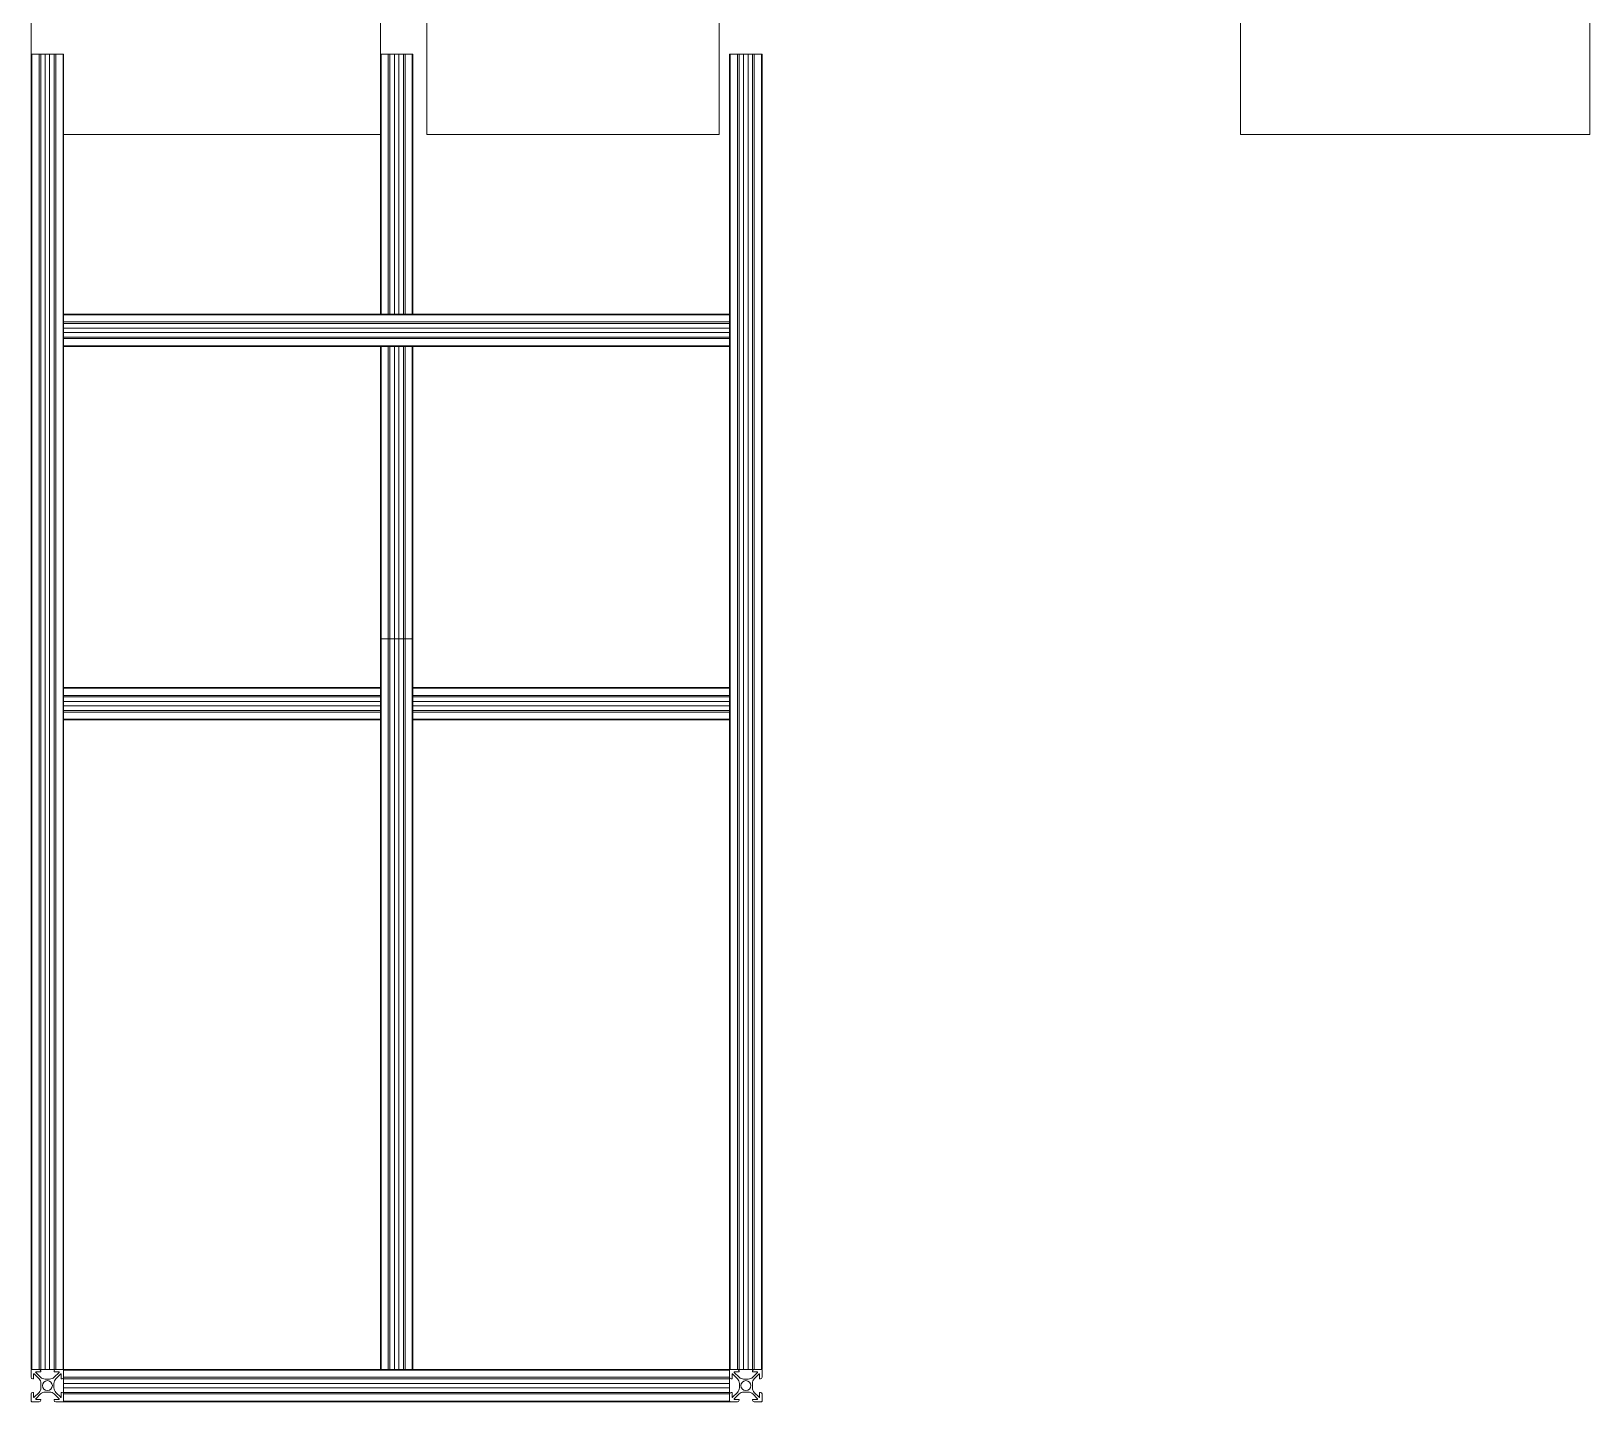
# Model space of a CAD drawing. Header units: millimetres. Extents: x -331 to 5585, y -2655 to 1513.
# Drawn here: x 2405 to 3365, y -785 to 59 of the extents above; entities that cross this region are included whole.
import ezdxf

# ---------------------------------------------------------------- set-up
doc = ezdxf.new("R2010")
doc.units = ezdxf.units.MM

msp = doc.modelspace()

# ---------------------------------------------------------------- linework, layer by layer
at = {"color": 7, "linetype": 'Continuous', "lineweight": 15}
for p, q in [((2404.99, 415.67), (2404.99, 45.09)), ((2619.99, 415.67), (2619.99, 45.09)), ((3149.58, 415.67), (3149.58, -4.33)), ((3364.58, 415.67), (3364.58, -4.33)), ((2648.65, 345.67), (2648.65, -4.33)), ((2828.65, 345.67), (2828.65, -4.33)), ((2404.99, -764.91), (2404.99, 45.09)), ((2405.39, 45.09), (2404.99, 45.09)), ((2405.39, 45.09), (2405.39, -764.91)), ((2409.84, 45.09), (2405.39, 45.09)), ((2409.84, -764.91), (2409.84, 45.09)), ((2410.84, 45.09), (2409.84, 45.09)), ((2413.62, 45.09), (2410.79, 45.09)), ((2410.84, -764.91), (2410.84, 45.09)), ((2413.62, 45.09), (2413.62, -764.91)), ((2416.36, 45.09), (2413.62, 45.09)), ((2416.36, -764.91), (2416.36, 45.09)), ((2419.19, 45.09), (2416.36, 45.09)), ((2419.14, -764.91), (2419.14, 45.09)), ((2420.14, 45.09), (2419.14, 45.09)), ((2420.14, 45.09), (2420.14, -764.91)), ((2424.59, 45.09), (2420.14, 45.09)), ((2424.59, -764.91), (2424.59, 45.09)), ((2424.99, 45.09), (2424.59, 45.09)), ((2424.99, 45.09), (2424.99, -114.91)), ((2619.99, -114.91), (2619.99, 45.09)), ((2620.39, 45.09), (2619.99, 45.09)), ((2624.84, 45.09), (2620.39, 45.09)), ((2625.84, 45.09), (2624.84, 45.09)), ((2628.62, 45.09), (2625.79, 45.09)), ((2625.84, -114.91), (2625.84, 45.09)), ((2631.36, 45.09), (2628.62, 45.09)), ((2634.19, 45.09), (2631.36, 45.09)), ((2634.14, -114.91), (2634.14, 45.09)), ((2635.14, 45.09), (2634.14, 45.09)), ((2639.59, 45.09), (2635.14, 45.09)), ((2639.99, 45.09), (2639.59, 45.09)), ((2639.99, 45.09), (2639.99, -114.91)), ((2834.99, -114.91), (2834.99, 45.09)), ((2835.39, 45.09), (2834.99, 45.09)), ((2835.39, 45.09), (2835.39, -764.91)), ((2839.84, 45.09), (2835.39, 45.09)), ((2839.84, -764.91), (2839.84, 45.09)), ((2840.84, 45.09), (2839.84, 45.09)), ((2843.62, 45.09), (2840.79, 45.09)), ((2840.84, -764.91), (2840.84, 45.09)), ((2843.62, 45.09), (2843.62, -764.91)), ((2846.36, 45.09), (2843.62, 45.09)), ((2846.36, -764.91), (2846.36, 45.09)), ((2849.19, 45.09), (2846.36, 45.09)), ((2849.14, -764.91), (2849.14, 45.09)), ((2850.14, 45.09), (2849.14, 45.09)), ((2850.14, 45.09), (2850.14, -764.91)), ((2854.59, 45.09), (2850.14, 45.09)), ((2854.59, -764.91), (2854.59, 45.09)), ((2854.99, 45.09), (2854.59, 45.09)), ((2854.99, 45.09), (2854.99, -764.91)), ((2424.99, -4.33), (2619.99, -4.33)), ((2648.65, -4.33), (2828.65, -4.33)), ((3149.58, -4.33), (3364.58, -4.33)), ((2424.99, -114.91), (2424.99, -115.31)), ((2424.99, -114.91), (2834.99, -114.91)), ((2834.99, -115.31), (2834.99, -114.91)), ((2424.99, -115.31), (2424.99, -119.76)), ((2834.99, -115.31), (2424.99, -115.31)), ((2424.99, -119.76), (2834.99, -119.76)), ((2424.99, -119.76), (2424.99, -120.56)), ((2424.99, -120.56), (2424.99, -129.26)), ((2834.99, -120.76), (2424.99, -120.76)), ((2834.99, -123.54), (2424.99, -123.54)), ((2834.99, -115.31), (2834.99, -119.76)), ((2834.99, -120.56), (2834.99, -119.76)), ((2834.99, -129.26), (2834.99, -120.56)), ((2424.99, -126.28), (2834.99, -126.28)), ((2834.99, -129.06), (2424.99, -129.06)), ((2424.99, -129.26), (2424.99, -130.06)), ((2834.99, -130.06), (2424.99, -130.06)), ((2424.99, -130.06), (2424.99, -134.51)), ((2834.99, -130.06), (2834.99, -129.26)), ((2834.99, -130.06), (2834.99, -134.51)), ((2424.99, -134.51), (2834.99, -134.51)), ((2424.99, -134.51), (2424.99, -134.91)), ((2424.99, -134.91), (2424.99, -344.91)), ((2834.99, -134.91), (2424.99, -134.91)), ((2619.99, -314.91), (2619.99, -134.91)), ((2625.84, -314.91), (2625.84, -134.91)), ((2634.14, -314.91), (2634.14, -134.91)), ((2639.99, -134.91), (2639.99, -314.91)), ((2834.99, -134.91), (2834.99, -134.51)), ((2834.99, -344.91), (2834.99, -134.91)), ((2619.99, -764.91), (2619.99, -314.91)), ((2620.39, -314.91), (2619.99, -314.91)), ((2620.39, -314.91), (2620.39, -764.91)), ((2624.84, -314.91), (2620.39, -314.91)), ((2624.84, -764.91), (2624.84, -314.91)), ((2625.84, -314.91), (2624.84, -314.91)), ((2628.62, -314.91), (2625.79, -314.91)), ((2625.84, -764.91), (2625.84, -314.91)), ((2628.62, -314.91), (2628.62, -764.91)), ((2631.36, -314.91), (2628.62, -314.91)), ((2631.36, -764.91), (2631.36, -314.91)), ((2634.19, -314.91), (2631.36, -314.91)), ((2634.14, -764.91), (2634.14, -314.91)), ((2635.14, -314.91), (2634.14, -314.91)), ((2635.14, -314.91), (2635.14, -764.91)), ((2639.59, -314.91), (2635.14, -314.91)), ((2639.59, -764.91), (2639.59, -314.91)), ((2639.99, -314.91), (2639.59, -314.91)), ((2639.99, -314.91), (2639.99, -764.91)), ((2424.99, -344.91), (2619.99, -344.91)), ((2424.99, -344.91), (2424.99, -345.31)), ((2424.99, -345.31), (2424.99, -349.76)), ((2639.99, -344.91), (2834.99, -344.91)), ((2834.99, -345.31), (2834.99, -344.91)), ((2834.99, -345.31), (2834.99, -349.76)), ((2424.99, -349.76), (2424.99, -350.56)), ((2424.99, -350.56), (2424.99, -359.26)), ((2619.99, -350.76), (2424.99, -350.76)), ((2834.99, -350.76), (2639.99, -350.76)), ((2834.99, -350.56), (2834.99, -349.76)), ((2834.99, -359.26), (2834.99, -350.56)), ((2619.99, -359.06), (2424.99, -359.06)), ((2424.99, -359.26), (2424.99, -360.06)), ((2424.99, -360.06), (2424.99, -364.51)), ((2424.99, -364.51), (2424.99, -364.91)), ((2834.99, -359.06), (2639.99, -359.06)), ((2834.99, -360.06), (2834.99, -359.26)), ((2834.99, -360.06), (2834.99, -364.51)), ((2834.99, -364.91), (2834.99, -364.51)), ((2424.99, -364.91), (2424.99, -764.91)), ((2619.99, -364.91), (2424.99, -364.91)), ((2834.99, -364.91), (2639.99, -364.91)), ((2834.99, -764.91), (2834.99, -364.91)), ((2404.99, -764.91), (2405.39, -764.91)), ((2404.99, -765.31), (2404.99, -769.76)), ((2409.84, -764.91), (2405.39, -764.91)), ((2410.79, -769.74), (2407.81, -766.75)), ((2407.95, -766.41), (2410.84, -766.41)), ((2409.84, -764.91), (2410.84, -764.91)), ((2413.62, -764.91), (2410.79, -764.91)), ((2410.84, -765.91), (2410.84, -766.41)), ((2416.36, -764.91), (2413.62, -764.91)), ((2419.19, -764.91), (2416.36, -764.91)), ((2419.14, -764.91), (2420.14, -764.91)), ((2419.14, -766.41), (2419.14, -765.91)), ((2419.14, -766.41), (2422.04, -766.41)), ((2422.18, -766.75), (2419.19, -769.74)), ((2424.59, -764.91), (2420.14, -764.91)), ((2424.59, -764.91), (2424.99, -764.91)), ((2424.99, -764.91), (2424.99, -765.31)), ((2424.99, -764.91), (2619.99, -764.91)), ((2834.99, -765.31), (2424.99, -765.31)), ((2424.99, -765.31), (2424.99, -769.76)), ((2619.99, -764.91), (2620.39, -764.91)), ((2624.84, -764.91), (2620.39, -764.91)), ((2624.84, -764.91), (2625.64, -764.91)), ((2625.64, -764.91), (2634.34, -764.91)), ((2634.34, -764.91), (2635.14, -764.91)), ((2639.59, -764.91), (2635.14, -764.91)), ((2639.59, -764.91), (2639.99, -764.91)), ((2639.99, -764.91), (2834.99, -764.91)), ((2834.99, -764.91), (2835.39, -764.91)), ((2834.99, -765.31), (2834.99, -764.91)), ((2834.99, -765.31), (2834.99, -769.76)), ((2839.84, -764.91), (2835.39, -764.91)), ((2840.79, -769.74), (2837.81, -766.75)), ((2837.95, -766.41), (2840.84, -766.41)), ((2839.84, -764.91), (2840.84, -764.91)), ((2843.62, -764.91), (2840.79, -764.91)), ((2840.84, -765.91), (2840.84, -766.41)), ((2846.36, -764.91), (2843.62, -764.91)), ((2849.19, -764.91), (2846.36, -764.91)), ((2849.14, -764.91), (2850.14, -764.91)), ((2849.14, -766.41), (2849.14, -765.91)), ((2849.14, -766.41), (2852.04, -766.41)), ((2852.18, -766.75), (2849.19, -769.74)), ((2854.59, -764.91), (2850.14, -764.91)), ((2854.59, -764.91), (2854.99, -764.91)), ((2854.99, -769.76), (2854.99, -765.31)), ((2406.49, -770.76), (2405.99, -770.76)), ((2406.49, -770.76), (2406.49, -767.87)), ((2406.83, -767.73), (2409.82, -770.71)), ((2410.99, -773.54), (2410.99, -776.28)), ((2416.36, -770.91), (2413.62, -770.91)), ((2418.99, -776.28), (2418.99, -773.54)), ((2420.16, -770.71), (2423.15, -767.73)), ((2423.49, -767.87), (2423.49, -770.76)), ((2423.99, -770.76), (2423.49, -770.76)), ((2424.99, -769.76), (2834.99, -769.76)), ((2424.99, -769.76), (2424.99, -770.76)), ((2424.99, -770.71), (2424.99, -773.54)), ((2834.99, -770.76), (2424.99, -770.76)), ((2834.99, -773.54), (2424.99, -773.54)), ((2424.99, -773.54), (2424.99, -776.28)), ((2424.99, -776.28), (2834.99, -776.28)), ((2424.99, -776.28), (2424.99, -779.11)), ((2834.99, -770.76), (2834.99, -769.76)), ((2834.99, -770.71), (2834.99, -773.54)), ((2834.99, -773.54), (2834.99, -776.28)), ((2834.99, -776.28), (2834.99, -779.11)), ((2836.49, -770.76), (2835.99, -770.76)), ((2836.49, -770.76), (2836.49, -767.87)), ((2836.83, -767.73), (2839.82, -770.71)), ((2840.99, -773.54), (2840.99, -776.28)), ((2846.36, -770.91), (2843.62, -770.91)), ((2848.99, -776.28), (2848.99, -773.54)), ((2850.16, -770.71), (2853.15, -767.73)), ((2853.49, -767.87), (2853.49, -770.76)), ((2853.99, -770.76), (2853.49, -770.76)), ((2404.99, -780.06), (2404.99, -784.51)), ((2405.39, -784.91), (2409.84, -784.91)), ((2405.99, -779.06), (2406.49, -779.06)), ((2406.49, -781.96), (2406.49, -779.06)), ((2409.82, -779.11), (2406.83, -782.1)), ((2407.81, -783.07), (2410.79, -780.08)), ((2410.84, -783.41), (2407.95, -783.41)), ((2410.84, -783.41), (2410.84, -783.91)), ((2413.62, -778.91), (2416.36, -778.91)), ((2422.04, -783.41), (2419.14, -783.41)), ((2419.14, -783.91), (2419.14, -783.41)), ((2419.19, -780.08), (2422.18, -783.07)), ((2420.14, -784.91), (2424.59, -784.91)), ((2423.15, -782.1), (2420.16, -779.11)), ((2423.49, -779.06), (2423.49, -781.96)), ((2423.49, -779.06), (2423.99, -779.06)), ((2834.99, -779.06), (2424.99, -779.06)), ((2424.99, -779.06), (2424.99, -780.06)), ((2424.99, -780.06), (2424.99, -784.51)), ((2834.99, -780.06), (2424.99, -780.06)), ((2424.99, -784.51), (2834.99, -784.51)), ((2424.99, -784.51), (2424.99, -784.91)), ((2834.99, -784.91), (2424.99, -784.91)), ((2834.99, -780.06), (2834.99, -779.06)), ((2834.99, -780.06), (2834.99, -784.51)), ((2834.99, -784.91), (2834.99, -784.51)), ((2835.39, -784.91), (2839.84, -784.91)), ((2835.99, -779.06), (2836.49, -779.06)), ((2836.49, -781.96), (2836.49, -779.06)), ((2839.82, -779.11), (2836.83, -782.1)), ((2837.81, -783.07), (2840.79, -780.08)), ((2840.84, -783.41), (2837.95, -783.41)), ((2840.84, -783.41), (2840.84, -783.91)), ((2843.62, -778.91), (2846.36, -778.91)), ((2852.04, -783.41), (2849.14, -783.41)), ((2849.14, -783.91), (2849.14, -783.41)), ((2849.19, -780.08), (2852.18, -783.07)), ((2850.14, -784.91), (2854.59, -784.91)), ((2853.15, -782.1), (2850.16, -779.11)), ((2853.49, -779.06), (2853.49, -781.96)), ((2853.49, -779.06), (2853.99, -779.06)), ((2854.99, -784.51), (2854.99, -780.06))]:
    msp.add_line(p, q, dxfattribs=at)
at = {"color": 8, "linetype": 'Continuous', "lineweight": 15}
for p, q in [((2620.39, 45.09), (2620.39, -114.91)), ((2624.84, -114.91), (2624.84, 45.09)), ((2628.62, 45.09), (2628.62, -114.91)), ((2631.36, -114.91), (2631.36, 45.09)), ((2635.14, 45.09), (2635.14, -114.91)), ((2639.59, -114.91), (2639.59, 45.09)), ((2620.39, -134.91), (2620.39, -314.91)), ((2624.84, -314.91), (2624.84, -134.91)), ((2628.62, -134.91), (2628.62, -314.91)), ((2631.36, -314.91), (2631.36, -134.91)), ((2635.14, -134.91), (2635.14, -314.91)), ((2639.59, -314.91), (2639.59, -134.91)), ((2619.99, -345.31), (2424.99, -345.31)), ((2834.99, -345.31), (2639.99, -345.31)), ((2424.99, -349.76), (2619.99, -349.76)), ((2619.99, -353.54), (2424.99, -353.54)), ((2639.99, -349.76), (2834.99, -349.76)), ((2834.99, -353.54), (2639.99, -353.54)), ((2424.99, -356.28), (2619.99, -356.28)), ((2619.99, -360.06), (2424.99, -360.06)), ((2424.99, -364.51), (2619.99, -364.51)), ((2639.99, -356.28), (2834.99, -356.28)), ((2834.99, -360.06), (2639.99, -360.06)), ((2639.99, -364.51), (2834.99, -364.51))]:
    msp.add_line(p, q, dxfattribs=at)
at = {"color": 7, "linetype": 'Continuous', "lineweight": 15}
for centre in [(2414.99, -774.91), (2844.99, -774.91)]:
    msp.add_circle(centre, 3.05, dxfattribs=at)
for centre, radius, start, end in [((2405.39, -765.31), 0.4, 90, 180), ((2406.69, -767.87), 0.2, 45, 180), ((2407.95, -766.61), 0.2, 90, 225), ((2409.84, -765.91), 1, 0, 90), ((2420.14, -765.91), 1, 90, 180), ((2422.04, -766.61), 0.2, 315, 90), ((2423.29, -767.87), 0.2, 0, 135), ((2424.59, -765.31), 0.4, 0, 90), ((2835.39, -765.31), 0.4, 90, 180), ((2836.69, -767.87), 0.2, 45, 180), ((2837.95, -766.61), 0.2, 90, 225), ((2839.84, -765.91), 1, 0, 90), ((2850.14, -765.91), 1, 90, 180), ((2852.04, -766.61), 0.2, 315, 90), ((2853.29, -767.87), 0.2, 0, 135), ((2854.59, -765.31), 0.4, 0, 90), ((2405.99, -769.76), 1, 180, 270), ((2406.99, -773.54), 4, 0, 45), ((2406.99, -776.28), 4, 315, 0), ((2413.62, -766.91), 4, 225, 270), ((2416.36, -766.91), 4, 270, 315), ((2422.99, -773.54), 4, 135, 180), ((2422.99, -776.28), 4, 180, 225), ((2423.99, -769.76), 1, 270, 0), ((2835.99, -769.76), 1, 180, 270), ((2836.99, -773.54), 4, 0, 45), ((2836.99, -776.28), 4, 315, 0), ((2843.62, -766.91), 4, 225, 270), ((2846.36, -766.91), 4, 270, 315), ((2852.99, -773.54), 4, 135, 180), ((2852.99, -776.28), 4, 180, 225), ((2853.99, -769.76), 1, 270, 0), ((2405.99, -780.06), 1, 90, 180), ((2405.39, -784.51), 0.4, 180, 270), ((2406.69, -781.96), 0.2, 180, 315), ((2407.95, -783.21), 0.2, 135, 270), ((2409.84, -783.91), 1, 270, 360), ((2413.62, -782.91), 4, 90, 135), ((2416.36, -782.91), 4, 45, 90), ((2420.14, -783.91), 1, 180, 270), ((2422.04, -783.21), 0.2, 270, 45), ((2423.29, -781.96), 0.2, 225, 360), ((2423.99, -780.06), 1, 360, 90), ((2424.59, -784.51), 0.4, 270, 360), ((2835.99, -780.06), 1, 90, 180), ((2835.39, -784.51), 0.4, 180, 270), ((2836.69, -781.96), 0.2, 180, 315), ((2837.95, -783.21), 0.2, 135, 270), ((2839.84, -783.91), 1, 270, 360), ((2843.62, -782.91), 4, 90, 135), ((2846.36, -782.91), 4, 45, 90), ((2850.14, -783.91), 1, 180, 270), ((2852.04, -783.21), 0.2, 270, 45), ((2853.29, -781.96), 0.2, 225, 360), ((2853.99, -780.06), 1, 360, 90), ((2854.59, -784.51), 0.4, 270, 360)]:
    msp.add_arc(centre, radius, start, end, dxfattribs=at)

doc.saveas('drawing.dxf')
